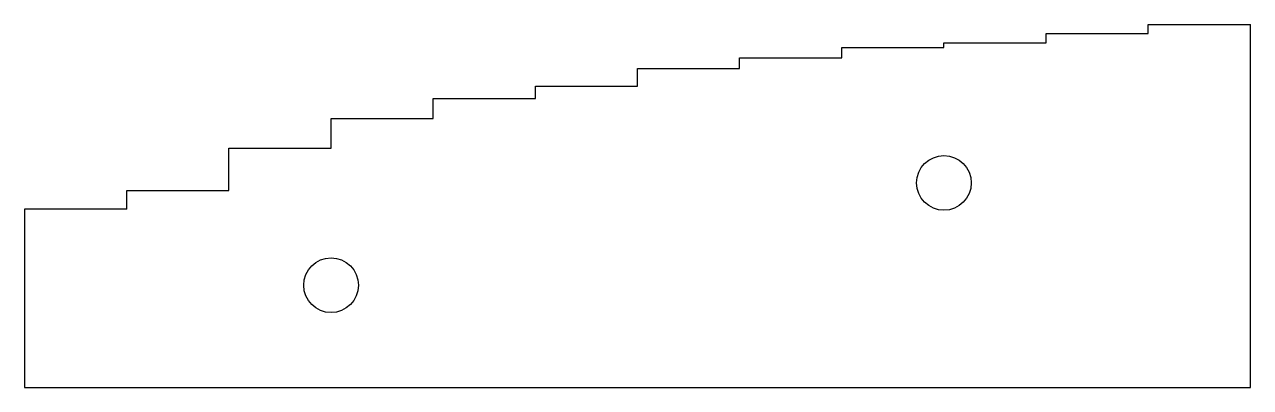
# Model space of a CAD drawing. Header units: millimetres. Extents: x 0 to 3, y 0 to 0.89.
import ezdxf

# ---------------------------------------------------------------- set-up
doc = ezdxf.new("R2010")
doc.units = ezdxf.units.MM

msp = doc.modelspace()

# ---------------------------------------------------------------- linework, layer by layer
at = {"color": 0}
msp.add_line((3, 0), (3, 0.8872), dxfattribs=at)
for points in [[(2.75, 0.8656), (2.75, 0.8872), (3, 0.8872)], [(2.25, 0.8308), (2.25, 0.8428), (2.5, 0.8428)], [(2.5, 0.8428), (2.5, 0.8656), (2.75, 0.8656)], [(2, 0.8059), (2, 0.8308), (2.25, 0.8308)], [(1.75, 0.7795), (1.75, 0.8059), (2, 0.8059)], [(1.5, 0.7369), (1.5, 0.7795), (1.75, 0.7795)], [(1.25, 0.7064), (1.25, 0.7369), (1.5, 0.7369)], [(1, 0.6572), (1, 0.7064), (1.25, 0.7064)], [(0.75, 0.5846), (0.75, 0.6572), (1, 0.6572)], [(0.5, 0.4813), (0.5, 0.5846), (0.75, 0.5846)], [(0.25, 0.4355), (0.25, 0.4813), (0.5, 0.4813)], [(0.25, 0.4355), (0, 0.4355), (0, 0), (3, 0)]]:
    msp.add_lwpolyline(points, dxfattribs=at)
for centre in [(2.25, 0.5), (0.75, 0.25)]:
    msp.add_circle(centre, 0.0669, dxfattribs=at)

doc.saveas('drawing.dxf')
